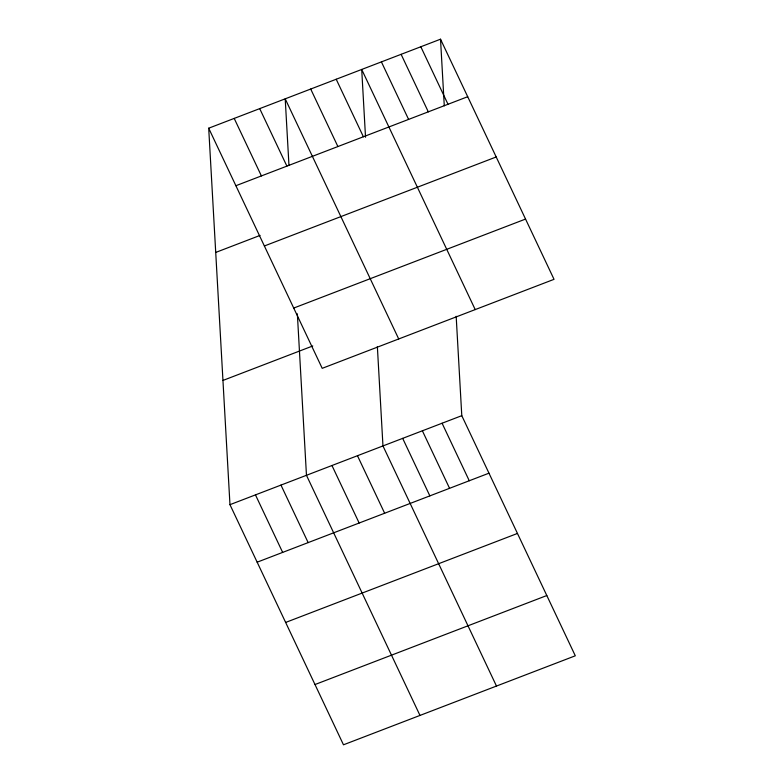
<?xml version="1.0" encoding="UTF-8"?>
<svg xmlns="http://www.w3.org/2000/svg" width="784" height="784" viewBox="0 0 784 784"><rect width="100%" height="100%" fill="white"/><g stroke="black" fill="none" stroke-linecap="round" stroke-linejoin="round"><path stroke-width="1.18" d="M208.701 128.204L440.52 39.2L554.033 279.329L322.214 368.333L208.701 128.204L229.967 504.671L343.48 744.8L575.299 655.796L461.786 415.667L456.17 316.285M235.896 185.71L467.705 96.716M215.718 252.438L260.072 235.406M264.375 245.98L496.194 156.976M293.726 308.063L525.545 219.069M222.95 380.436L312.757 345.96M229.967 504.671L461.786 415.667M257.152 562.187L488.971 473.183M285.641 622.447L517.46 533.443M314.992 684.54L546.811 595.536M420.822 46.766L448.007 104.282M401.114 54.331L428.299 111.838M381.406 61.897L408.591 119.403M475.212 309.592L361.708 69.462L365.53 137.229M336.209 79.253L363.394 136.759M310.709 89.043L337.894 146.549M442.078 423.233L469.263 480.749M398.713 338.962L285.209 98.833L288.973 165.463M422.38 430.798L449.565 488.314M259.71 108.623L286.895 166.13M402.672 438.364L429.857 495.88M234.21 118.413L261.395 175.92M496.478 686.059L382.964 445.929L377.359 346.538M357.465 455.72L384.65 513.236M331.965 465.51L359.15 523.026M419.979 715.429L306.466 475.3L297.352 313.825M280.966 485.09L308.151 542.606M255.466 494.88L282.652 552.397M440.52 39.2L444.283 105.83"/></g></svg>
